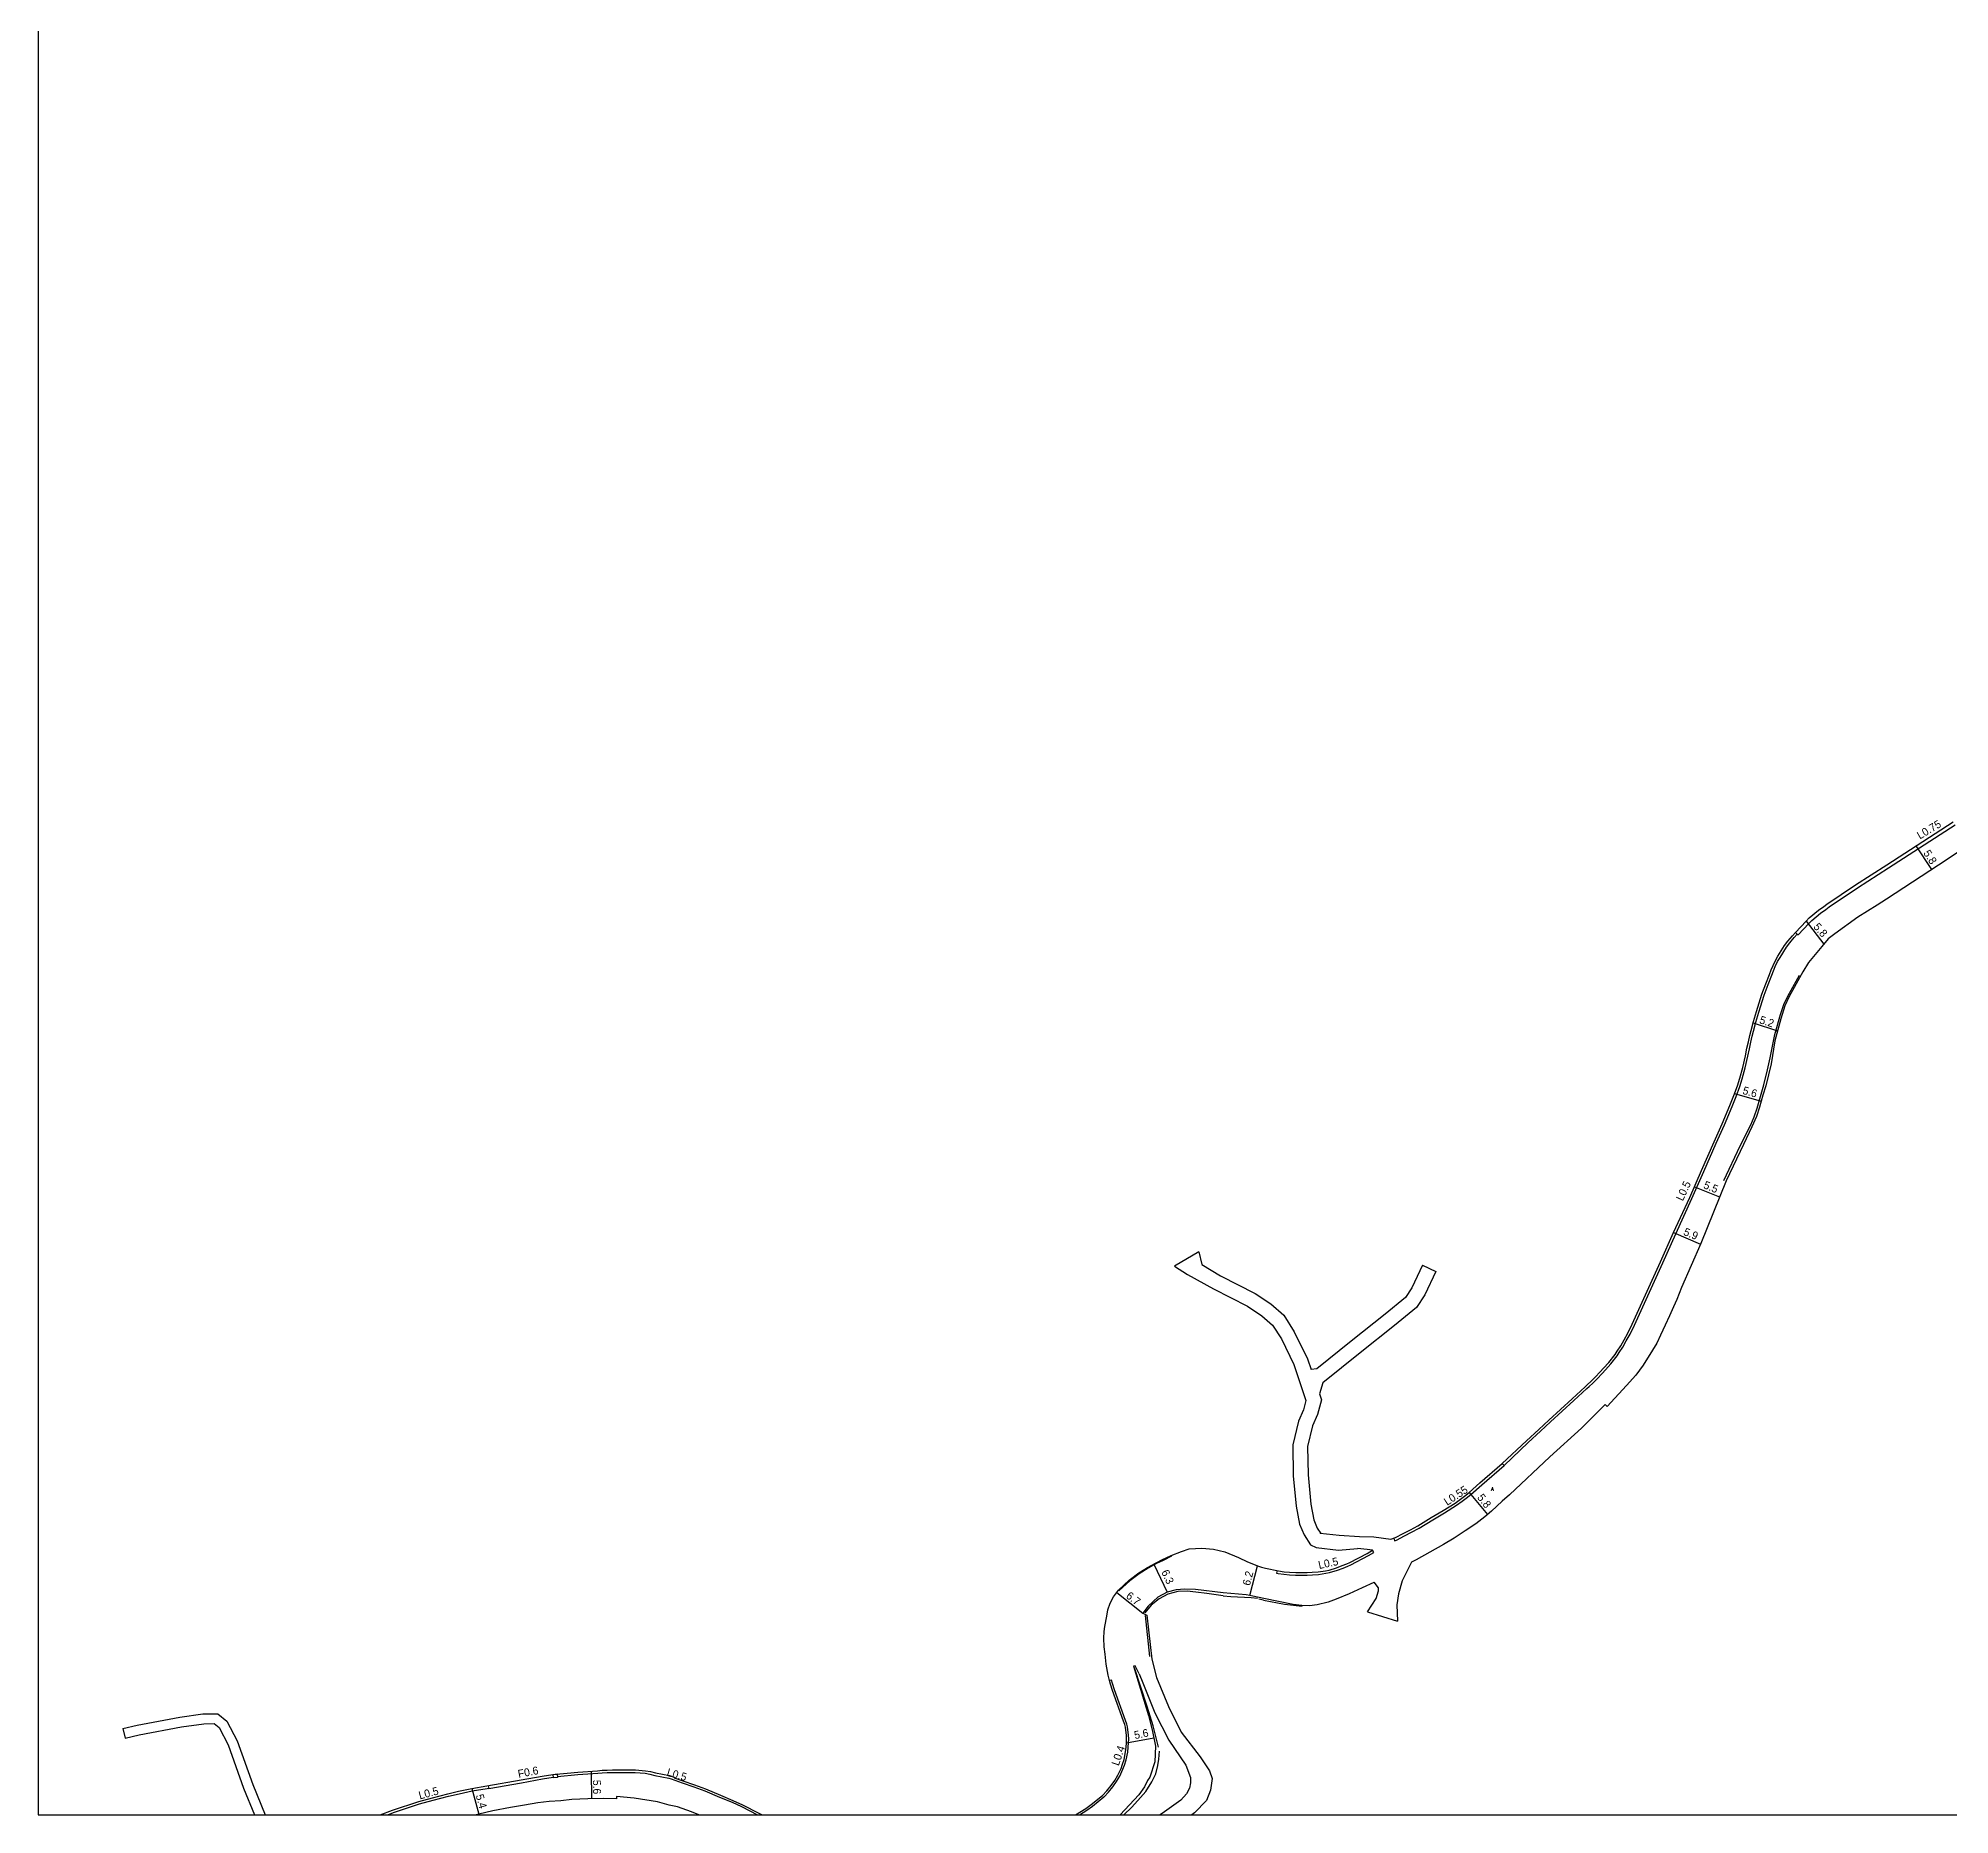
# Model space of a CAD drawing. Header units: metres. Extents: x -19200 to -16000, y -96000 to -93000.
# Drawn here: x -19200 to -18812.4, y -96000 to -95639.9 of the extents above; entities that cross this region are included whole.
import ezdxf

# ---------------------------------------------------------------- set-up
doc = ezdxf.new("R2010")
doc.units = ezdxf.units.M
doc.header["$LTSCALE"] = 2.5
for name, color, linetype in [('側溝・桝', 7, 'Continuous'), ('図郭', 7, 'Continuous'), ('幅員', 7, 'Continuous'), ('歩道・分離帯・安全施設', 7, 'Continuous'), ('舗装', 7, 'Continuous'), ('道路', 7, 'Continuous')]:
    doc.layers.add(name, color=color, linetype=linetype)
doc.styles.get("Standard").update_dxf_attribs({"font": ''})
doc.styles.add('YOKO_DECO', font='txt.shx', dxfattribs={"bigfont": 'extfont.shx'})
doc.styles.get('Standard').set_extended_font_data('@MS PGothic')

msp = doc.modelspace()

# ---------------------------------------------------------------- linework, layer by layer
at = {"layer": '側溝・桝'}
for points in [[(-18843.28, -95821.51), (-18843.11, -95821.67), (-18840.93, -95819.35), (-18840.35, -95818.76), (-18838.54, -95817.24), (-18837.49, -95816.48), (-18836.84, -95815.99), (-18831.06, -95812.12), (-18824.76, -95808.05), (-18811.27, -95799.33)], [(-18903.1, -95928.83), (-18902.75, -95929.19), (-18897.85, -95924.57), (-18895.32, -95922.25), (-18893.3, -95920.38), (-18888.57, -95916.03), (-18885.94, -95913.61), (-18885.47, -95913.17), (-18884.77, -95912.51), (-18883.89, -95911.63), (-18882.88, -95910.57), (-18882.18, -95909.81), (-18881.1, -95908.62), (-18879.82, -95906.99), (-18879.38, -95906.32), (-18878.64, -95905.21), (-18877.95, -95903.97), (-18877.2, -95902.6), (-18876.3, -95900.76), (-18870.55, -95888.12), (-18867.9, -95882.22), (-18864.63, -95875.08), (-18862.21, -95869.63), (-18859.7, -95863.84), (-18858.04, -95860.14), (-18856.51, -95856.44), (-18855.7, -95854.38), (-18854.95, -95852.41), (-18854.43, -95850.81), (-18853.82, -95848.63), (-18853.3, -95846.26), (-18852.98, -95844.72), (-18852.7, -95843.41), (-18852.43, -95842.15), (-18852.18, -95841.17), (-18851.67, -95839.34), (-18851.05, -95837.33), (-18849.98, -95833.85), (-18849.21, -95831.74), (-18848.46, -95829.84), (-18848.09, -95828.93), (-18847.74, -95828.06), (-18847.26, -95827.07), (-18846.77, -95826.23), (-18845.48, -95824.11), (-18844.79, -95823.27), (-18843.9, -95822.19), (-18843.28, -95821.51), (-18843.65, -95821.17)], [(-18925.12, -95943.96), (-18924.94, -95944.46), (-18924.53, -95944.32), (-18922.92, -95943.48), (-18921.48, -95942.69), (-18919.99, -95941.89), (-18917.22, -95940.22), (-18914.84, -95938.81), (-18912.36, -95937.26), (-18911.23, -95936.45), (-18910.42, -95935.83), (-18909.49, -95935.08), (-18907.27, -95933.1), (-18902.73, -95929.22), (-18902.75, -95929.19)], [(-18948.76, -95950.51), (-18948.88, -95951.01), (-18948.56, -95951.08), (-18947.41, -95951.25), (-18946.27, -95951.35), (-18945.01, -95951.41), (-18943.8, -95951.42), (-18942.66, -95951.43), (-18941.59, -95951.37), (-18940.37, -95951.29), (-18938.87, -95951.04), (-18938.12, -95950.92), (-18936.52, -95950.42), (-18935.4, -95949.99), (-18934.41, -95949.6), (-18933.81, -95949.31), (-18930.23, -95947.48), (-18929.15, -95946.83), (-18929.45, -95946.4)], [(-18983.89, -95996.4), (-18983.87, -95996.38), (-18982.98, -95995.42), (-18982.08, -95994.35), (-18981.33, -95993.28), (-18980.67, -95992.17), (-18980.04, -95990.76), (-18979.72, -95989.93), (-18979.37, -95988.9), (-18979.07, -95987.29), (-18978.97, -95986.31), (-18978.9, -95985.43), (-18978.86, -95984.65), (-18978.91, -95983.82), (-18978.95, -95983.34), (-18979.13, -95982.17), (-18979.27, -95981.61), (-18979.51, -95980.89), (-18981.74, -95974.66), (-18982.16, -95973.39), (-18982.38, -95972.7), (-18982.78, -95972.81)], [(-19094.72, -95992.26), (-19090.55, -95991.87), (-19086.52, -95991.6), (-19085.63, -95991.51), (-19084.6, -95991.46), (-19083.55, -95991.43), (-19078.93, -95991.43), (-19076.95, -95991.6), (-19075.98, -95991.77), (-19074.95, -95992.03), (-19072.14, -95992.57), (-19071.66, -95992.73), (-19069.43, -95993.51), (-19067.06, -95994.31), (-19064.83, -95995.17), (-19061.82, -95996.42), (-19059.28, -95997.48), (-19057.35, -95998.33), (-19054.11, -96000)], [(-19129.13, -96000), (-19127.95, -95999.57), (-19122.67, -95997.8), (-19119.94, -95997.07), (-19116.79, -95996.25), (-19114.65, -95995.74), (-19111.99, -95995.18), (-19108.96, -95994.69), (-19108.65, -95994.64)], [(-19108.74, -95994.11), (-19108.64, -95994.69), (-19101.98, -95993.5), (-19097.73, -95992.75), (-19095.57, -95992.39), (-19095.53, -95992.39)], [(-18988.85, -96000), (-18987.33, -95999.09), (-18986.2, -95998.28), (-18983.89, -95996.4)]]:
    msp.add_lwpolyline(points, dxfattribs=at)
msp.add_lwpolyline([(-19095.51, -95992.55), (-19095.58, -95991.81), (-19094.76, -95991.73), (-19094.69, -95992.48)], close=True, dxfattribs=at)
at = {"layer": '図郭'}
msp.add_lwpolyline([(-19200, -96000), (-18400, -96000), (-18400, -95400), (-19200, -95400)], close=True, dxfattribs=at)
at = {"layer": '幅員'}
for points in [[(-18819.21, -95803.59), (-18816.05, -95808.42)], [(-18841.45, -95818.84), (-18837.91, -95823.52)], [(-18852.24, -95839.51), (-18847.27, -95841.1)], [(-18856.01, -95853.79), (-18850.6, -95855.36)], [(-18864.12, -95872.69), (-18859.02, -95874.78)], [(-18868.36, -95882.01), (-18862.94, -95884.35)], [(-18909.84, -95934.67), (-18906.08, -95939.13)], [(-18973.75, -95949.18), (-18971.08, -95954.85)], [(-18954.29, -95955.55), (-18952.71, -95949.56)], [(-18981.3, -95954.96), (-18975.98, -95959.11)], [(-18979.32, -95985.41), (-18973.79, -95984.38)], [(-19087.89, -95991.16), (-19087.81, -95996.75)], [(-19112.09, -95994.66), (-19110.62, -95999.85)]]:
    msp.add_lwpolyline(points, dxfattribs=at)
at = {"layer": '歩道・分離帯・安全施設'}
for points in [[(-18858.2, -95871.47), (-18854.89, -95864.38), (-18852.68, -95860.18), (-18852.01, -95858.55), (-18851.44, -95856.77), (-18850.03, -95852.02), (-18849.29, -95849.02), (-18848.8, -95846.59), (-18847.83, -95841.81), (-18846.7, -95837.78), (-18845.99, -95835.74), (-18845.18, -95834.06), (-18842.83, -95829.84)], [(-18970.15, -95947.58), (-18971.9, -95948.44), (-18973.2, -95949.08), (-18974.94, -95950.02), (-18976.73, -95951.15), (-18978.61, -95952.6), (-18980.84, -95954.59)], [(-18959.71, -95955.6), (-18963.01, -95955.13), (-18965.24, -95954.87), (-18967.01, -95954.69), (-18968.92, -95954.78), (-18970.91, -95955.27), (-18972.68, -95956.2), (-18974.3, -95957.53), (-18975.56, -95959.09)], [(-18959.71, -95955.6), (-18958.18, -95955.78), (-18954.03, -95955.99), (-18952.73, -95956.12)], [(-18951.53, -95956.49), (-18952.44, -95956.27)], [(-18951.53, -95956.49), (-18947.3, -95957.34), (-18943.69, -95957.71)], [(-18974.58, -95967.89), (-18975.48, -95959.59)], [(-18972.82, -95986.29), (-18973.92, -95982), (-18975.12, -95978.06), (-18977.67, -95970.2)], [(-18979.85, -96000), (-18978.23, -95998.44), (-18976.46, -95996.53), (-18975.42, -95995.29), (-18974.2, -95993.31), (-18973.36, -95991.69), (-18972.96, -95989.99), (-18972.78, -95988.75), (-18972.65, -95987.1)]]:
    msp.add_lwpolyline(points, dxfattribs=at)
at = {"layer": '道路'}
for points in [[(-18932.09, -95943.62), (-18929.18, -95943.66), (-18925.68, -95944.15), (-18924.75, -95943.83), (-18923.18, -95943), (-18921.73, -95942.22), (-18920.26, -95941.42), (-18917.5, -95939.76), (-18915.12, -95938.35), (-18912.66, -95936.81), (-18911.55, -95936.01), (-18910.75, -95935.4), (-18909.84, -95934.67), (-18907.63, -95932.69), (-18903.1, -95928.83), (-18898.19, -95924.21), (-18895.66, -95921.88), (-18893.64, -95920.01), (-18888.91, -95915.66), (-18886.28, -95913.24), (-18885.81, -95912.8), (-18885.12, -95912.15), (-18884.25, -95911.28), (-18883.25, -95910.23), (-18882.55, -95909.47), (-18881.48, -95908.3), (-18880.23, -95906.69), (-18879.8, -95906.05), (-18879.06, -95904.95), (-18878.39, -95903.73), (-18877.65, -95902.36), (-18876.75, -95900.55), (-18871.01, -95887.91), (-18868.36, -95882.01), (-18865.09, -95874.87), (-18862.67, -95869.43), (-18860.16, -95863.63), (-18858.5, -95859.94), (-18856.98, -95856.25), (-18856.17, -95854.2), (-18855.43, -95852.24), (-18854.92, -95850.67), (-18854.31, -95848.51), (-18853.79, -95846.16), (-18853.48, -95844.61), (-18853.2, -95843.3), (-18852.92, -95842.03), (-18852.66, -95841.04), (-18852.16, -95839.2), (-18851.53, -95837.18), (-18850.45, -95833.69), (-18849.68, -95831.57), (-18848.93, -95829.66), (-18848.56, -95828.74), (-18848.2, -95827.85), (-18847.7, -95826.83), (-18847.21, -95825.98), (-18845.89, -95823.82), (-18845.18, -95822.95), (-18844.28, -95821.86), (-18843.65, -95821.17), (-18841.45, -95818.84), (-18840.84, -95818.22), (-18838.99, -95816.67), (-18837.92, -95815.89), (-18837.26, -95815.4), (-18831.46, -95811.51), (-18825.15, -95807.43), (-18811.67, -95798.71)], [(-18807.23, -95802.62), (-18814.64, -95807.49), (-18825.16, -95814.39), (-18827.1, -95815.6), (-18830.97, -95818.08), (-18835.67, -95821.43), (-18836.99, -95822.46), (-18838.3, -95823.98), (-18840.98, -95827.27), (-18842.18, -95829.12), (-18844.9, -95834.17), (-18845.78, -95836.04), (-18846.63, -95838.69), (-18847.81, -95843.1), (-18848.55, -95847.76), (-18849.09, -95850.04), (-18849.67, -95852.23), (-18850.24, -95854.12), (-18850.94, -95856.54), (-18851.58, -95858.46), (-18852.49, -95860.56), (-18854.2, -95864.14), (-18857.68, -95871.52), (-18862.87, -95884.18), (-18866.73, -95893.1), (-18867.71, -95895.54), (-18868.37, -95897.04), (-18869.22, -95898.87), (-18870.05, -95900.79), (-18871.01, -95902.78), (-18871.78, -95904.42), (-18872.63, -95905.84), (-18874.5, -95908.89), (-18876.04, -95910.88), (-18877.88, -95913.02), (-18881.86, -95917.22), (-18882.23, -95916.84), (-18887.06, -95921.63), (-18893.46, -95927.43), (-18901.63, -95935.12), (-18903.12, -95936.47), (-18905.28, -95938.45), (-18906.61, -95939.58), (-18908.5, -95941.05), (-18910.63, -95942.44), (-18912.87, -95943.92), (-18915.02, -95945.22), (-18920.58, -95948.3), (-18921.5, -95948.8)], [(-18969.58, -95888.79), (-18966.93, -95890.49), (-18961.64, -95893.41), (-18954.76, -95896.93), (-18951.87, -95898.87), (-18949.7, -95900.73), (-18947.9, -95903.55), (-18945.35, -95908.74), (-18942.92, -95916), (-18943.44, -95917.91), (-18944.43, -95920.23), (-18945.61, -95925.01), (-18945.49, -95931.27), (-18944.91, -95937.45), (-18944.21, -95941.08), (-18943.29, -95943.29), (-18941.99, -95945.32), (-18940.87, -95945.86), (-18936.34, -95946.34), (-18932.45, -95946)], [(-18940.18, -95914.71), (-18939.78, -95915.9), (-18940.6, -95918.9), (-18941.57, -95921.18), (-18942.6, -95925.35), (-18942.5, -95931.1), (-18941.93, -95937.02), (-18941.32, -95940.21), (-18940.62, -95941.89), (-18939.92, -95942.99), (-18940.04, -95942.93), (-18936.17, -95943.34), (-18932.09, -95943.62)], [(-18984.16, -95996.09), (-18983.29, -95995.14), (-18982.4, -95994.09), (-18981.68, -95993.06), (-18981.04, -95991.98), (-18980.42, -95990.6), (-18980.11, -95989.78), (-18979.77, -95988.8), (-18979.48, -95987.23), (-18979.38, -95986.28), (-18979.32, -95985.41), (-18979.28, -95984.65), (-18979.32, -95983.85), (-18979.36, -95983.39), (-18979.53, -95982.25), (-18979.67, -95981.73), (-18979.9, -95981.02), (-18982.13, -95974.8), (-18982.56, -95973.52), (-18982.78, -95972.81), (-18983.05, -95971.69), (-18983.4, -95969.5), (-18983.62, -95967.43), (-18983.82, -95965.94), (-18983.9, -95964.21), (-18983.85, -95962.86), (-18983.72, -95961.81), (-18983.32, -95959.77), (-18983.08, -95958.48), (-18982.64, -95957.12), (-18981.92, -95955.85), (-18980.95, -95954.48), (-18978.74, -95952.45), (-18976.84, -95950.99), (-18975.02, -95949.86), (-18973.26, -95948.92), (-18971.98, -95948.27), (-18970.23, -95947.43), (-18968.15, -95946.67), (-18966.57, -95946.11), (-18964.03, -95945.93), (-18961.65, -95946.18), (-18959.38, -95946.72), (-18956.59, -95947.87), (-18954.77, -95948.7)], [(-18954.77, -95948.7), (-18953.9, -95949.08), (-18952.71, -95949.56), (-18951.92, -95949.8), (-18951.09, -95950)], [(-18951.09, -95950), (-18948.47, -95950.57), (-18947.35, -95950.74), (-18946.24, -95950.83), (-18944.99, -95950.89), (-18943.8, -95950.9), (-18942.67, -95950.92), (-18941.63, -95950.85), (-18940.43, -95950.77), (-18938.96, -95950.53), (-18938.24, -95950.41), (-18936.69, -95949.93), (-18935.59, -95949.5), (-18934.62, -95949.13), (-18934.04, -95948.85), (-18930.49, -95947.03), (-18929.45, -95946.4), (-18930.51, -95946.2), (-18932.45, -95946)], [(-18929.07, -95952.84), (-18929.17, -95952.9), (-18931.53, -95954.01), (-18934.14, -95955.19), (-18936.8, -95956.27), (-18938.43, -95956.91), (-18940.62, -95957.46), (-18942.23, -95957.64), (-18943.73, -95957.6), (-18945.48, -95957.37), (-18951.46, -95956.19)], [(-18959.68, -95955.02), (-18965.34, -95954.33), (-18967.47, -95954.25), (-18969.27, -95954.43), (-18971.08, -95954.85), (-18972.98, -95955.9), (-18974.92, -95957.69), (-18975.98, -95959.11), (-18975.17, -95959.52), (-18974.15, -95968.44)], [(-18951.46, -95956.19), (-18953.72, -95955.67), (-18954.29, -95955.55), (-18955.06, -95955.45), (-18959.68, -95955.02)], [(-18976.75, -95971.46), (-18977.54, -95969.8), (-18977.87, -95969.87), (-18974.88, -95979.87), (-18974.09, -95982.79), (-18973.46, -95986.13), (-18973.57, -95989.28), (-18974.6, -95992.35), (-18975.03, -95993.08)], [(-18976.75, -95971.46), (-18976.03, -95973.24), (-18973.55, -95979.31), (-18970.74, -95984.85), (-18967.27, -95989.98), (-18966.36, -95992.48), (-18966.34, -95993.53), (-18966.52, -95994.59), (-18967.16, -95995.73), (-18968.26, -95997.07), (-18971.59, -95999.38), (-18972.51, -96000)], [(-19130.68, -96000), (-19128.13, -95999.07), (-19122.83, -95997.29), (-19120.07, -95996.56), (-19116.92, -95995.73), (-19114.77, -95995.23), (-19112.09, -95994.66), (-19109.05, -95994.17), (-19102.08, -95992.92), (-19097.83, -95992.17), (-19095.64, -95991.81), (-19090.59, -95991.35), (-19086.56, -95991.07), (-19085.67, -95990.98), (-19084.62, -95990.93), (-19083.56, -95990.9), (-19078.91, -95990.9), (-19076.88, -95991.07), (-19075.87, -95991.26), (-19074.84, -95991.51), (-19072.01, -95992.05), (-19071.01, -95992.39), (-19071.04, -95992.51), (-19069.3, -95993.12), (-19066.92, -95993.92), (-19064.67, -95994.78), (-19061.66, -95996.04), (-19059.12, -95997.1), (-19057.18, -95997.96), (-19053.86, -95999.66), (-19053.19, -96000)], [(-18975.03, -95993.08), (-18975.67, -95994.34), (-18976.79, -95995.97), (-18980.61, -96000)], [(-19066.04, -96000), (-19067.53, -95999.39), (-19070.37, -95998.42), (-19072.05, -95998.04), (-19074.39, -95997.41), (-19079.17, -95996.63), (-19082.7, -95996.31), (-19082.74, -95996.75), (-19085.32, -95996.71), (-19088.55, -95996.76), (-19091.76, -95996.91), (-19094.02, -95997.18), (-19096.36, -95997.32), (-19098.66, -95997.6), (-19101.38, -95998.04), (-19104.22, -95998.56), (-19107.79, -95999.21), (-19110.62, -95999.85), (-19111.22, -96000)], [(-18989.65, -96000), (-18987.56, -95998.74), (-18986.45, -95997.95), (-18984.16, -95996.09)]]:
    msp.add_lwpolyline(points, dxfattribs=at)
at = {"layer": '道路', "flags": 128}
for points in [[(-18964.67, -95885.91), (-18969.58, -95888.79)], [(-18964.67, -95885.91), (-18964.03, -95888.47), (-18960.23, -95890.76), (-18953.24, -95894.34), (-18950.06, -95896.47), (-18947.4, -95898.74), (-18945.28, -95902.08), (-18942.57, -95907.6), (-18941.84, -95909.77)], [(-18919.31, -95888.61), (-18921.45, -95893.17), (-18922.76, -95895.18), (-18926.82, -95898.5), (-18933.78, -95904.02), (-18940.74, -95909.61), (-18941.84, -95909.77)], [(-18916.6, -95889.89), (-18918.82, -95894.64), (-18920.5, -95897.21), (-18924.95, -95900.84), (-18931.91, -95906.36), (-18939.49, -95912.47), (-18940.18, -95914.71)], [(-18919.31, -95888.61), (-18916.6, -95889.89)], [(-18921.5, -95948.8), (-18923.41, -95952.57), (-18924.16, -95955.21), (-18924.51, -95957.43), (-18924.37, -95960.76)], [(-18930.43, -95958.89), (-18928.66, -95956.16), (-18928.21, -95954.64), (-18928.22, -95954.01), (-18929.07, -95952.84)], [(-18930.43, -95958.89), (-18924.37, -95960.76)], [(-18974.15, -95968.44), (-18973.23, -95972.15), (-18970.82, -95978.06), (-18968.19, -95983.25), (-18964.37, -95988.26), (-18962.5, -95991.08), (-18961.91, -95992.65), (-18962.27, -95995.04), (-18963.1, -95997.12), (-18965.51, -95999.62), (-18966.05, -96000)], [(-19182.86, -95982.52), (-19179.96, -95981.83), (-19171.26, -95980.23), (-19166.59, -95979.57), (-19163.6, -95979.52), (-19161.74, -95981.02), (-19159.68, -95985.04), (-19156.48, -95993.87), (-19153.97, -96000)], [(-19182.86, -95982.52), (-19182.39, -95984.47)], [(-19182.39, -95984.47), (-19179.55, -95983.78), (-19170.94, -95982.2), (-19166.43, -95981.57), (-19164.29, -95981.53), (-19163.32, -95982.31), (-19161.51, -95985.84), (-19158.34, -95994.59), (-19156.13, -96000)]]:
    msp.add_lwpolyline(points, dxfattribs=at)

# ---------------------------------------------------------------- texts
at = {"layer": '側溝・桝'}
for s, rotation, p in [('L0.75', 30.7954, (-18818.42, -95802.33)), ('L0.5', 65.0976, (-18866.5, -95875.72)), ('L0.55', 33.3514, (-18914.28, -95937.4)), ('L0.5', 12, (-18940.23, -95950.2)), ('L0.4', 71, (-18980.9, -95990.19)), ('F0.6', 10.9456, (-19102.57, -95992.53)), ('L0.5', 344.0276, (-19072.66, -95992.08)), ('L0.5', 15, (-19122.61, -95996.9))]:
    msp.add_text(s, height=1.6, rotation=rotation, dxfattribs=at).set_placement(p)
at = {"layer": '幅員'}
for s, rotation, p in [('5.8', 303, (-18817.79, -95805.08)), ('5.8', 311, (-18840.13, -95820.09)), ('5.2', 342, (-18851.08, -95839.53)), ('5.6', 344, (-18854.49, -95853.86)), ('5.5', 338, (-18862.44, -95872.95)), ('5.9', 338, (-18866.5, -95882.44)), ('5.8', 308, (-18908.28, -95935.73)), ('6.3', 295, (-18972.29, -95950.79)), ('6.2', 75, (-18954.3, -95953.68)), ('6.7', 322, (-18979.55, -95955.9)), ('5.6', 11, (-18977.59, -95984.68)), ('5.4', 286, (-19111.3, -95996.09)), ('5.6', 271, (-19087.52, -95992.94))]:
    msp.add_text(s, height=1.6, rotation=rotation, dxfattribs=at).set_placement(p)
at = {"layer": '舗装', "style": 'YOKO_DECO'}
msp.add_text('A', height=0.75, dxfattribs=at).set_placement((-18905.4, -95934.32, 312.62))

doc.saveas('drawing.dxf')
